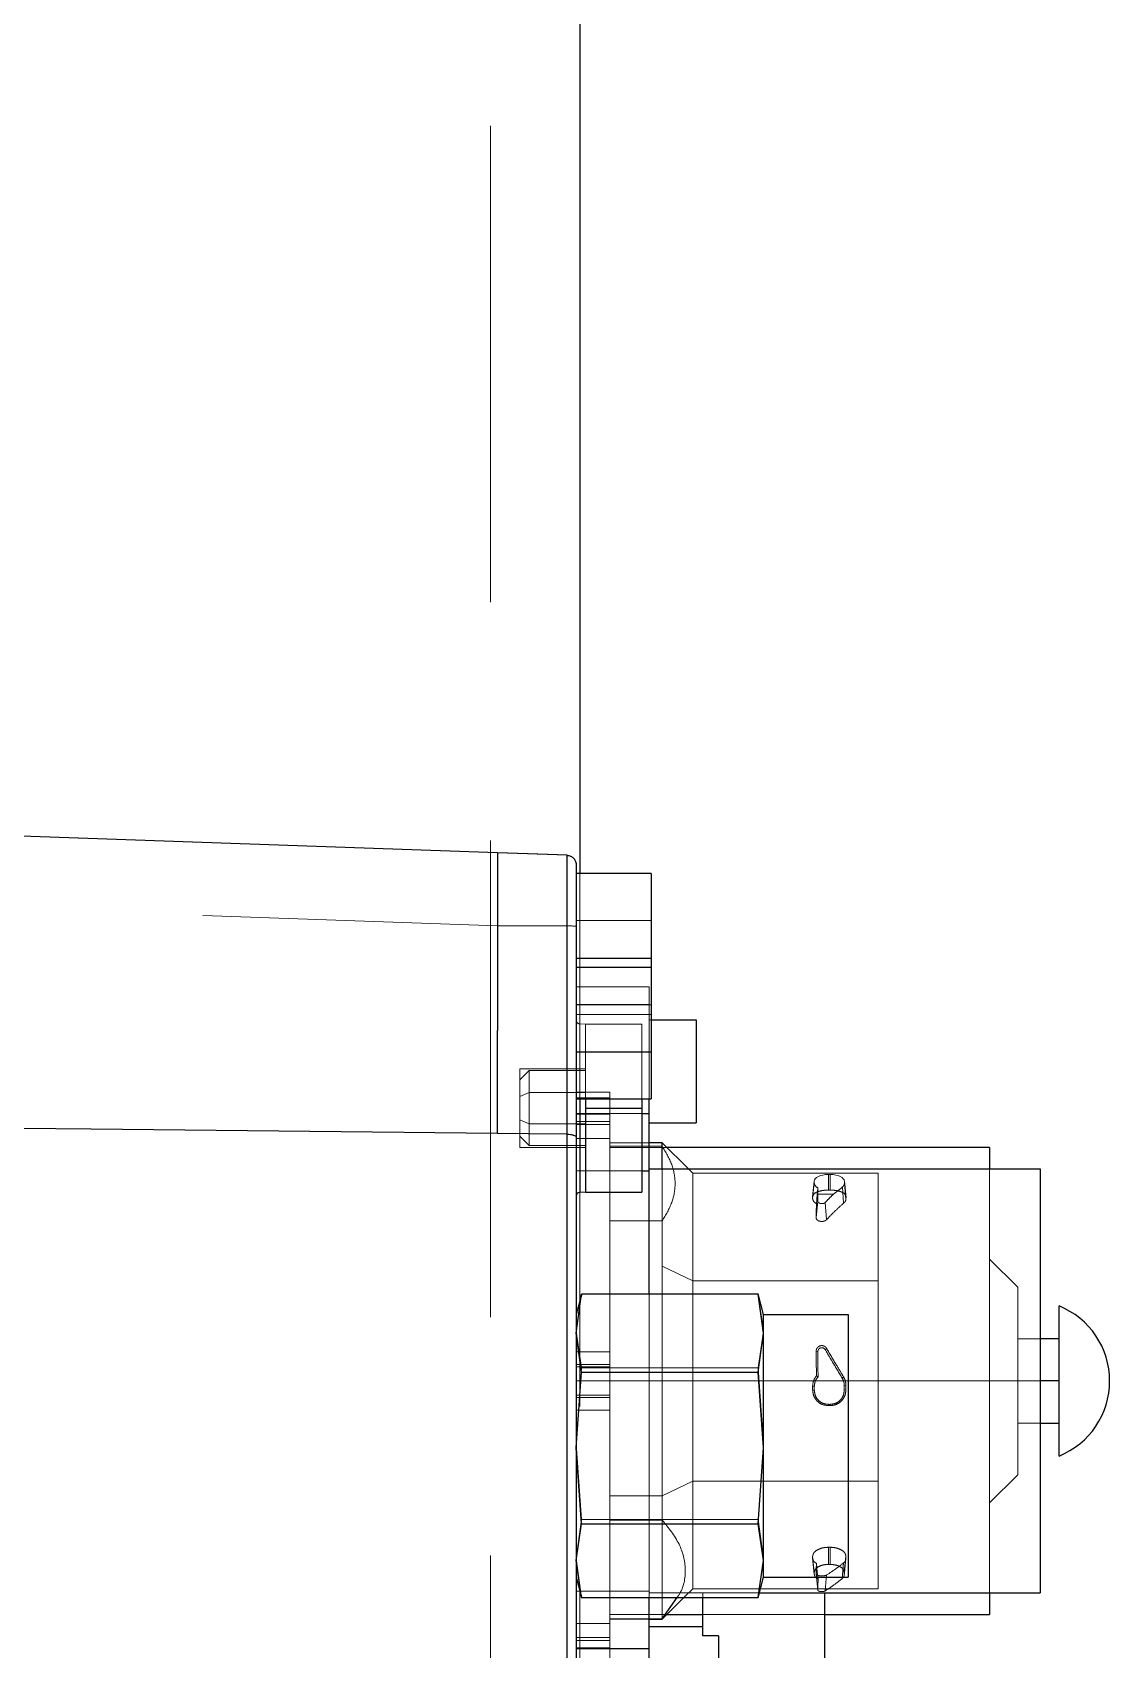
# Model space of a CAD drawing. Header units: millimetres. Extents: x 126 to 938, y 244 to 707.
# Drawn here: x 794.234 to 797.106, y 562.444 to 566.754 of the extents above; entities that cross this region are included whole.
import ezdxf

# ---------------------------------------------------------------- set-up
doc = ezdxf.new("R2010")
doc.units = ezdxf.units.MM
doc.linetypes.add('HIDDEN', pattern=[1.905, 1.27, -0.635])

msp = doc.modelspace()

# ---------------------------------------------------------------- linework, layer by layer
at = {"color": 7, "linetype": 'Continuous', "lineweight": 25}
for p, q in [((795.6937, 584.0473), (795.6937, 564.5123)), ((795.4737, 564.5675), (795.4737, 564.2179)), ((795.6596, 563.8178), (795.6596, 564.561)), ((795.6837, 564.536), (795.6837, 563.8104)), ((795.8837, 564.5123), (795.6837, 564.5123)), ((795.8837, 564.5123), (795.8837, 564.2873)), ((795.6837, 564.2873), (795.8837, 564.2873)), ((795.8837, 564.2623), (795.6837, 564.2623)), ((795.8837, 564.2873), (795.8837, 564.2623)), ((795.8837, 564.2623), (795.8837, 564.0373)), ((795.4737, 564.2179), (795.4737, 564.0943)), ((795.4737, 563.8197), (795.4737, 564.0943)), ((795.8837, 564.1227), (796.0037, 564.1227)), ((796.0037, 564.1227), (796.0037, 563.8477)), ((795.6837, 564.0373), (795.8837, 564.0373)), ((795.8837, 564.0373), (795.8837, 563.9123)), ((795.6837, 563.9123), (795.8837, 563.9123)), ((795.6934, 563.9123), (795.6934, 563.6626)), ((795.7087, 563.9123), (795.7087, 563.8873)), ((795.8587, 563.9123), (795.8587, 563.8873)), ((795.8787, 563.8731), (795.8787, 563.9123)), ((795.7087, 563.8873), (795.7087, 563.6631)), ((795.7087, 563.8873), (795.8587, 563.8873)), ((795.8587, 563.8873), (795.8587, 563.6631)), ((795.8587, 563.8731), (795.8787, 563.8731)), ((795.8787, 563.7199), (795.8787, 563.8731)), ((795.8787, 563.8477), (796.0037, 563.8477)), ((795.6596, 561.1873), (795.6596, 563.8178)), ((795.6837, 563.8104), (795.6837, 561.1873)), ((795.9132, 563.7952), (795.8787, 563.7952)), ((795.9832, 563.7252), (795.9132, 563.7952)), ((795.9132, 563.7252), (795.9132, 563.7952)), ((796.7862, 563.7827), (795.9257, 563.7827)), ((796.7862, 563.7827), (796.7862, 563.7252)), ((795.8587, 563.7199), (795.8787, 563.7199)), ((795.8787, 563.7252), (796.9212, 563.7252)), ((795.8787, 563.3913), (795.8787, 563.7199)), ((796.9212, 563.7252), (796.9212, 562.5952)), ((795.7087, 563.6631), (795.6934, 563.6626)), ((795.7087, 563.6631), (795.8587, 563.6631)), ((795.6986, 563.3927), (795.6837, 563.3373)), ((796.1837, 563.3373), (796.169, 563.3923)), ((795.6837, 563.2875), (795.6982, 563.3913)), ((796.1692, 563.3913), (795.6982, 563.3913)), ((796.1837, 563.2875), (796.1692, 563.3913)), ((796.9712, 563.1602), (796.9712, 563.3602)), ((796.1837, 563.2875), (796.1837, 563.3373)), ((796.1837, 563.3373), (796.4087, 563.3373)), ((796.4087, 563.3373), (796.4087, 562.6373)), ((795.6982, 563.1837), (795.6837, 563.2875)), ((796.1692, 563.1837), (796.1837, 563.2875)), ((796.1837, 562.9816), (796.1837, 563.2875)), ((796.9712, 563.2727), (796.9212, 563.2727)), ((795.6837, 562.9816), (795.6982, 563.1837)), ((795.6982, 563.1837), (796.1692, 563.1837)), ((796.1837, 562.9816), (796.1692, 563.1837)), ((796.9712, 563.1602), (796.9212, 563.1602)), ((796.9712, 562.9602), (796.9712, 563.1602)), ((796.9212, 563.0477), (796.9712, 563.0477)), ((795.6982, 562.7796), (795.6837, 562.9816)), ((796.1692, 562.7796), (796.1837, 562.9816)), ((796.1837, 562.6814), (796.1837, 562.9816)), ((795.6837, 562.6814), (795.6982, 562.7796)), ((795.6982, 562.7796), (796.1692, 562.7796)), ((796.1837, 562.6814), (796.1692, 562.7796)), ((795.6982, 562.5832), (795.6837, 562.6814)), ((796.1692, 562.5832), (796.1837, 562.6814)), ((796.1837, 562.6373), (796.1837, 562.6814)), ((795.6837, 562.6373), (795.6986, 562.5818)), ((796.169, 562.5823), (796.1837, 562.6373)), ((796.1837, 562.6373), (796.4087, 562.6373)), ((795.6982, 562.5832), (796.1692, 562.5832)), ((795.8787, 562.4472), (795.8787, 562.5832)), ((795.9132, 562.5252), (795.9712, 562.5832)), ((795.9132, 562.5263), (795.9528, 562.5832)), ((796.0212, 562.4809), (796.0212, 562.5832)), ((796.1724, 562.5952), (796.9212, 562.5952)), ((796.3462, 562.5952), (796.3462, 562.1373)), ((796.7862, 562.5952), (796.7862, 562.5377)), ((795.9257, 562.5377), (796.0212, 562.5377)), ((796.3462, 562.5377), (796.7862, 562.5377)), ((795.8787, 562.5263), (795.9132, 562.5263)), ((795.8787, 562.5252), (795.9132, 562.5252)), ((796.0212, 562.5052), (795.8787, 562.5052)), ((795.9132, 562.5252), (795.9132, 562.5263)), ((795.6837, 562.4472), (795.8787, 562.4472)), ((795.8787, 562.1913), (795.8787, 562.4472)), ((796.0637, 562.4809), (796.0212, 562.4809)), ((796.0637, 562.4809), (796.0637, 562.3352))]:
    msp.add_line(p, q, dxfattribs=at)
at = {"color": 7, "linetype": 'HIDDEN', "lineweight": 18}
for p, q in [((795.6937, 538.3273), (795.6937, 584.0473)), ((795.4556, 538.5654), (795.4556, 583.8091)), ((795.4556, 538.5654), (795.4556, 583.8091)), ((795.4737, 564.5675), (792.7964, 564.661)), ((795.6596, 564.561), (795.4737, 564.5675)), ((795.4737, 564.3728), (795.4737, 564.5675)), ((795.4737, 564.5675), (795.4737, 564.3728)), ((795.6596, 564.561), (795.6596, 564.3727)), ((795.6837, 564.372), (795.6837, 564.536)), ((795.8837, 564.5123), (795.6837, 564.5123)), ((795.6837, 564.2873), (795.6837, 564.5111)), ((795.6837, 564.2873), (795.6837, 564.5111)), ((795.6937, 564.5123), (795.6937, 557.8623)), ((795.8837, 564.3872), (795.8837, 564.5123)), ((795.8837, 564.2873), (795.8837, 564.5111)), ((792.7847, 564.4668), (795.4737, 564.3728)), ((795.6837, 564.3872), (795.8837, 564.3872)), ((795.6837, 564.3872), (795.6837, 564.1634)), ((795.6837, 564.3872), (795.8837, 564.3872)), ((795.6837, 564.3872), (795.6837, 564.1634)), ((795.8837, 564.3872), (795.8837, 564.1634)), ((795.8837, 564.3872), (795.8837, 564.1634)), ((795.6596, 564.3727), (795.4737, 564.3728)), ((795.6596, 564.3727), (795.6596, 561.1873)), ((795.6837, 561.1873), (795.6837, 564.372)), ((795.6837, 564.2873), (795.8837, 564.2873)), ((795.6837, 564.0373), (795.6837, 564.2611)), ((795.8837, 564.1372), (795.8837, 564.2623)), ((795.8787, 564.2102), (795.6837, 564.2102)), ((795.6837, 564.1634), (795.6837, 564.2102)), ((795.6837, 564.2102), (795.8787, 564.2102)), ((795.6837, 564.2102), (795.6837, 564.1634)), ((795.8787, 564.1634), (795.8787, 564.2102)), ((795.8787, 564.2102), (795.8787, 564.1634)), ((795.6837, 564.1634), (795.8787, 564.1634)), ((795.6837, 563.8731), (795.6837, 564.1634)), ((795.6837, 564.1634), (795.8787, 564.1634)), ((795.6837, 564.1634), (795.6837, 563.8731)), ((795.6837, 564.1623), (795.8837, 564.1623)), ((795.6837, 564.1623), (795.8837, 564.1623)), ((795.6837, 564.1372), (795.8837, 564.1372)), ((795.6837, 564.1372), (795.6837, 563.9134)), ((795.8787, 563.9123), (795.8787, 564.1634)), ((795.8787, 564.1634), (795.8787, 563.8731)), ((795.8837, 563.9123), (795.8837, 564.1372)), ((795.6837, 563.6526), (795.6837, 564.1219)), ((795.6837, 564.1219), (795.6837, 563.6526)), ((795.7087, 564.1114), (795.6934, 564.1119)), ((795.6934, 563.6626), (795.6934, 564.1119)), ((795.6934, 564.1119), (795.6934, 563.9123)), ((795.7087, 564.1114), (795.7087, 563.9123)), ((795.7087, 563.8873), (795.7087, 564.1114)), ((795.8587, 564.1114), (795.7087, 564.1114)), ((795.8587, 563.8873), (795.8587, 564.1114)), ((795.8787, 564.1227), (795.8837, 564.1227)), ((795.8787, 564.1227), (795.8787, 563.8477)), ((795.8787, 563.8477), (795.8787, 564.1227)), ((796.0037, 563.8477), (796.0037, 564.1227)), ((795.5337, 563.9923), (795.7087, 563.9923)), ((795.5337, 563.9923), (795.5337, 563.7823)), ((795.5337, 563.7823), (795.5337, 563.9923)), ((795.5587, 563.9873), (795.5337, 563.9623)), ((795.5337, 563.856), (795.5337, 563.9622)), ((795.5587, 563.8456), (795.5587, 563.9873)), ((795.7087, 563.9873), (795.5587, 563.9873)), ((795.7087, 563.7823), (795.7087, 563.9923)), ((795.7087, 563.9923), (795.7087, 563.7823)), ((795.7087, 563.8456), (795.7087, 563.9872)), ((795.5337, 563.9185), (795.5587, 563.9289)), ((795.5337, 563.9185), (795.5337, 563.8123)), ((795.5587, 563.9289), (795.7087, 563.9289)), ((795.5587, 563.9289), (795.5587, 563.7873)), ((795.6837, 563.9299), (795.7737, 563.9299)), ((795.6837, 563.9151), (795.6837, 563.9299)), ((795.6837, 563.8712), (795.6837, 563.9299)), ((795.6837, 563.9151), (795.7737, 563.9151)), ((795.6837, 563.9151), (795.6837, 563.8521)), ((795.7087, 563.9289), (795.7087, 563.7873)), ((795.7737, 563.9299), (795.7737, 563.9151)), ((795.7737, 563.8712), (795.7737, 563.9299)), ((795.7737, 563.9151), (795.7737, 563.8521)), ((795.6837, 563.7199), (795.6837, 563.8731)), ((795.6837, 563.8731), (795.8787, 563.8731)), ((795.6837, 563.8731), (795.6837, 563.7199)), ((795.6837, 563.8731), (795.8587, 563.8731)), ((795.6837, 563.8712), (795.7737, 563.8712)), ((795.6837, 563.8712), (795.6837, 563.238)), ((795.7087, 563.8873), (795.8587, 563.8873)), ((795.7087, 563.6631), (795.7087, 563.8873)), ((795.7737, 563.238), (795.7737, 563.8712)), ((795.8587, 563.6631), (795.8587, 563.8873)), ((795.8787, 563.8731), (795.8787, 563.7199)), ((795.5337, 563.856), (795.5587, 563.8456)), ((795.5587, 563.8456), (795.7087, 563.8456)), ((795.6837, 563.8521), (795.7737, 563.8521)), ((795.6837, 563.204), (795.6837, 563.8521)), ((795.6837, 563.8439), (795.7737, 563.8439)), ((795.6837, 563.8439), (795.6837, 563.8063)), ((795.6837, 563.8439), (795.7737, 563.8439)), ((795.6837, 563.8063), (795.6837, 563.8439)), ((795.7737, 563.8521), (795.7737, 563.204)), ((795.7737, 563.8439), (795.7737, 563.8063)), ((795.7737, 563.8063), (795.7737, 563.8439)), ((795.5337, 563.8123), (795.5587, 563.7873)), ((795.5337, 563.7823), (795.7087, 563.7823)), ((795.5587, 563.7873), (795.7087, 563.7873)), ((795.6837, 563.8063), (795.7737, 563.8063)), ((795.6837, 563.8063), (795.6837, 563.1977)), ((795.6837, 563.8063), (795.7737, 563.8063)), ((795.6837, 563.1977), (795.6837, 563.8063)), ((795.7737, 563.8063), (795.7737, 563.1977)), ((795.7737, 563.1977), (795.7737, 563.8063)), ((795.7737, 562.7894), (795.7737, 563.7952)), ((795.8787, 563.7952), (795.7737, 563.7952)), ((795.7737, 563.7857), (795.9132, 563.7857)), ((795.7737, 563.5868), (795.7737, 563.7857)), ((795.7737, 563.7827), (795.7737, 563.1602)), ((795.9257, 563.7827), (795.7737, 563.7827)), ((795.9132, 563.7952), (795.9132, 563.7857)), ((796.7862, 563.1602), (796.7862, 563.7827)), ((795.6837, 562.6004), (795.6837, 563.7199)), ((795.6837, 563.7199), (795.8787, 563.7199)), ((795.6837, 563.7199), (795.6837, 562.6004)), ((795.6837, 563.7199), (795.8587, 563.7199)), ((795.8787, 562.5952), (795.8787, 563.7252)), ((795.8787, 563.7252), (796.9212, 563.7252)), ((795.8787, 563.7252), (795.8787, 562.5952)), ((795.8787, 563.7199), (795.8787, 562.6004)), ((795.9132, 563.4665), (795.9132, 563.7252)), ((795.9947, 563.7137), (795.9832, 563.7252)), ((795.9947, 562.8931), (795.9947, 563.7137)), ((796.4887, 563.7137), (795.9947, 563.7137)), ((796.3562, 563.669), (796.3562, 563.7105)), ((796.3612, 563.7105), (796.3562, 563.7105)), ((796.3612, 563.669), (796.3612, 563.7105)), ((796.4887, 562.8931), (796.4887, 563.7137)), ((796.7862, 563.7252), (796.7862, 563.1602)), ((796.9212, 562.5952), (796.9212, 563.7252)), ((796.3185, 563.6932), (796.314, 563.6481)), ((796.3143, 563.6509), (796.3185, 563.6923)), ((796.3143, 563.6462), (796.3185, 563.6875)), ((796.3185, 563.6923), (796.3185, 563.6875)), ((796.3285, 563.6751), (796.3285, 563.6579)), ((796.3697, 563.6579), (796.3285, 563.6579)), ((796.3612, 563.669), (796.3562, 563.669)), ((796.3697, 563.6579), (796.3935, 563.6768)), ((796.397, 563.6341), (796.3935, 563.6768)), ((796.4034, 563.6481), (796.3989, 563.6932)), ((796.4031, 563.6509), (796.399, 563.6923)), ((796.399, 563.6862), (796.399, 563.6923)), ((796.4031, 563.645), (796.399, 563.6862)), ((796.3237, 563.5951), (796.3281, 563.6394)), ((796.3516, 563.5901), (796.3478, 563.636)), ((795.7737, 563.5868), (795.9132, 563.5868)), ((795.7737, 563.5868), (795.7737, 562.8538)), ((795.9132, 563.5868), (795.9132, 562.8538)), ((796.8612, 563.4102), (796.7862, 563.4852)), ((796.7862, 563.4828), (796.7862, 563.1602)), ((795.9132, 562.7894), (795.9132, 563.4665)), ((795.9947, 563.4272), (795.9132, 563.4665)), ((795.9947, 563.4272), (795.9947, 562.6067)), ((796.4887, 563.4272), (795.9947, 563.4272)), ((796.4887, 563.4272), (796.4887, 562.6067)), ((796.8612, 563.4102), (796.8612, 563.1602)), ((795.6982, 563.3913), (795.6837, 563.2931)), ((795.8787, 562.6004), (795.8787, 563.3913)), ((796.1692, 563.3913), (796.1837, 563.2931)), ((796.9712, 563.3602), (796.9712, 563.1602)), ((795.6837, 563.2875), (795.6837, 563.3372)), ((796.1837, 563.3373), (796.1837, 563.2931)), ((796.4087, 562.6373), (796.4087, 563.3373)), ((795.6837, 563.2931), (795.6982, 563.1949)), ((795.6837, 563.2931), (795.6837, 562.9929)), ((795.6837, 562.9816), (795.6837, 563.2875)), ((796.1837, 563.2931), (796.1692, 563.1949)), ((796.1837, 563.2931), (796.1837, 562.9929)), ((796.8612, 563.2727), (796.8612, 563.1602)), ((796.9212, 563.2727), (796.8612, 563.2727)), ((796.9712, 563.2727), (796.9712, 563.1602)), ((795.6837, 563.238), (795.7737, 563.238)), ((795.6837, 563.1602), (795.6837, 563.238)), ((795.7737, 563.1602), (795.7737, 563.238)), ((796.3237, 563.2392), (796.3281, 563.2381)), ((796.3516, 563.2471), (796.3478, 563.2437)), ((795.6837, 563.204), (795.7737, 563.204)), ((795.6837, 563.204), (795.6837, 563.0823)), ((795.6837, 563.1977), (795.7737, 563.1977)), ((795.6837, 563.1977), (795.6837, 563.1226)), ((795.6837, 563.1977), (795.7737, 563.1977)), ((795.6837, 563.1226), (795.6837, 563.1977)), ((795.6982, 563.1949), (795.6837, 562.9929)), ((795.6982, 563.1949), (796.1692, 563.1949)), ((795.7737, 563.204), (795.7737, 563.0823)), ((795.7737, 563.1977), (795.7737, 563.1226)), ((795.7737, 563.1226), (795.7737, 563.1977)), ((796.1692, 563.1949), (796.1837, 562.9929)), ((795.6837, 563.1602), (795.7737, 563.1602)), ((795.6837, 563.1163), (795.6837, 563.1602)), ((795.7737, 563.1163), (795.7737, 563.1602)), ((796.7862, 563.1602), (795.7737, 563.1602)), ((796.7862, 563.1602), (795.7737, 563.1602)), ((795.7737, 562.5377), (795.7737, 563.1602)), ((796.3143, 563.1465), (796.3187, 563.1455)), ((796.3143, 563.1365), (796.3187, 563.1355)), ((796.3187, 563.1455), (796.3187, 563.1355)), ((796.397, 563.1708), (796.3933, 563.1675)), ((796.4031, 563.149), (796.3987, 563.148)), ((796.4031, 563.1365), (796.3987, 563.1355)), ((796.7862, 563.1602), (796.7862, 562.5952)), ((796.7862, 562.5377), (796.7862, 563.1602)), ((796.8612, 563.1602), (796.7862, 563.1602)), ((796.8612, 563.1602), (796.7862, 563.1602)), ((796.7862, 562.8375), (796.7862, 563.1602)), ((796.8612, 562.9102), (796.8612, 563.1602)), ((796.9712, 563.1602), (796.8612, 563.1602)), ((796.8612, 563.0477), (796.8612, 563.1602)), ((796.9212, 563.1602), (796.8612, 563.1602)), ((796.9712, 563.1602), (796.9712, 562.9602)), ((796.9712, 563.0477), (796.9712, 563.1602)), ((795.6837, 563.1226), (795.7737, 563.1226)), ((795.6837, 563.1226), (795.6837, 562.514)), ((795.6837, 562.514), (795.6837, 563.1226)), ((795.6837, 563.1226), (795.7737, 563.1226)), ((795.6837, 563.1163), (795.6837, 562.4682)), ((795.6837, 563.1163), (795.7737, 563.1163)), ((795.7737, 563.1226), (795.7737, 562.514)), ((795.7737, 562.514), (795.7737, 563.1226)), ((795.7737, 562.4682), (795.7737, 563.1163)), ((796.3562, 563.0979), (796.3612, 563.0979)), ((796.3562, 563.0945), (796.3562, 563.0979)), ((796.3612, 563.0945), (796.3562, 563.0945)), ((796.3612, 563.0945), (796.3612, 563.0979)), ((795.6837, 563.0823), (795.7737, 563.0823)), ((795.6837, 562.4491), (795.6837, 563.0823)), ((795.7737, 563.0823), (795.7737, 562.4491)), ((796.8612, 563.0477), (796.9212, 563.0477)), ((795.6837, 562.9929), (795.6837, 562.687)), ((795.6837, 562.9929), (795.6982, 562.7909)), ((795.6837, 562.6814), (795.6837, 562.9816)), ((796.1837, 562.9929), (796.1692, 562.7909)), ((796.1837, 562.9929), (796.1837, 562.687)), ((795.9947, 562.8931), (795.9132, 562.8538)), ((796.4887, 562.8931), (795.9947, 562.8931)), ((796.7862, 562.8352), (796.8612, 562.9102)), ((795.9132, 562.8538), (795.7737, 562.8538)), ((795.7737, 562.8538), (795.7737, 562.5263)), ((795.9132, 562.8538), (795.9132, 562.5252)), ((795.6982, 562.7909), (795.6837, 562.687)), ((795.6982, 562.7909), (796.1692, 562.7909)), ((795.7737, 562.7894), (795.9132, 562.7894)), ((795.7737, 562.7894), (795.7737, 562.5263)), ((796.1692, 562.7909), (796.1837, 562.687)), ((796.3612, 562.717), (796.3562, 562.717)), ((796.3562, 562.717), (796.3562, 562.6714)), ((796.3612, 562.717), (796.3612, 562.6714)), ((795.6837, 562.687), (795.6982, 562.5832)), ((795.6837, 562.687), (795.6837, 562.6373)), ((796.1837, 562.687), (796.1692, 562.5832)), ((796.1837, 562.687), (796.1837, 562.6373)), ((796.3138, 562.6928), (796.3191, 562.641)), ((796.3143, 562.6931), (796.3187, 562.6503)), ((796.3143, 562.6878), (796.3187, 562.645)), ((796.3562, 562.6714), (796.3612, 562.6714)), ((796.397, 562.6756), (796.3933, 562.6339)), ((796.3983, 562.6397), (796.4032, 562.6872)), ((796.4031, 562.6931), (796.3987, 562.6503)), ((796.4031, 562.6865), (796.3987, 562.6437)), ((796.3187, 562.645), (796.3187, 562.6503)), ((796.3235, 562.6483), (796.3282, 562.6016)), ((796.3237, 562.6462), (796.3281, 562.6029)), ((796.3516, 562.6433), (796.3478, 562.6008)), ((795.6837, 562.6004), (795.8787, 562.6004)), ((795.6837, 562.4472), (795.6837, 562.6004)), ((795.6837, 562.6004), (795.6837, 562.4472)), ((795.6837, 562.6004), (795.8787, 562.6004)), ((795.8787, 562.5832), (795.8787, 562.6004)), ((795.8787, 562.6004), (795.8787, 562.4472)), ((795.8787, 562.5952), (796.1724, 562.5952)), ((795.8787, 562.5952), (796.9212, 562.5952)), ((795.9712, 562.5832), (795.9947, 562.6067)), ((795.9947, 562.6067), (796.4887, 562.6067)), ((796.0212, 562.5832), (796.0212, 562.5952)), ((796.0212, 562.5952), (796.3462, 562.5952)), ((796.0212, 562.5952), (796.0212, 562.4809)), ((796.3462, 562.5952), (796.0212, 562.5952)), ((796.3462, 561.9227), (796.3462, 562.5952)), ((795.7737, 562.5377), (795.9257, 562.5377)), ((796.0212, 562.5377), (796.3462, 562.5377)), ((795.6837, 562.514), (795.7737, 562.514)), ((795.6837, 562.514), (795.6837, 562.4764)), ((795.6837, 562.4764), (795.6837, 562.514)), ((795.6837, 562.514), (795.7737, 562.514)), ((795.7737, 562.5263), (795.8787, 562.5263)), ((795.7737, 562.5252), (795.8787, 562.5252)), ((795.7737, 562.514), (795.7737, 562.4764)), ((795.7737, 562.4764), (795.7737, 562.514)), ((795.8787, 562.5026), (795.8787, 562.3352)), ((796.0212, 562.5052), (796.0212, 562.4809)), ((795.6837, 562.4764), (795.7737, 562.4764)), ((795.6837, 562.4764), (795.7737, 562.4764)), ((795.6837, 562.4052), (795.6837, 562.4682)), ((795.6837, 562.4682), (795.7737, 562.4682)), ((795.6837, 562.4491), (795.7737, 562.4491)), ((795.6837, 562.4491), (795.6837, 562.3904)), ((795.6837, 562.157), (795.6837, 562.4472)), ((795.6837, 562.4472), (795.6837, 562.157)), ((795.6837, 562.4472), (795.8787, 562.4472)), ((795.7737, 562.4052), (795.7737, 562.4682)), ((795.7737, 562.4491), (795.7737, 562.3904)), ((795.8787, 562.4472), (795.8787, 562.157)), ((796.0212, 562.4809), (796.0637, 562.4809)), ((796.0637, 562.3352), (796.0637, 562.4809)), ((796.0637, 562.4412), (796.0637, 562.4809)), ((796.0637, 562.4809), (796.0637, 562.4412))]:
    msp.add_line(p, q, dxfattribs=at)
at = {"color": 7, "linetype": 'Continuous', "lineweight": 25, "flags": 128}
for points in [[(795.4737, 564.5675), (794.0254, 564.6181), (792.8875, 564.6578)], [(795.6596, 564.561), (795.5555, 564.5646), (795.4737, 564.5675)], [(795.4737, 563.8197), (794.3907, 563.8308), (793.5398, 563.8395)], [(795.6596, 563.8178), (795.5555, 563.8189), (795.4737, 563.8197)]]:
    msp.add_lwpolyline(points, dxfattribs=at)
at = {"color": 7, "linetype": 'HIDDEN', "lineweight": 18, "flags": 128}
for points in [[(796.3562, 563.7105), (796.3488, 563.7101), (796.3418, 563.7091), (796.3352, 563.7074), (796.3295, 563.7052), (796.3248, 563.7024), (796.3213, 563.6993), (796.3192, 563.6958), (796.3185, 563.6923)], [(796.399, 563.6923), (796.3982, 563.6958), (796.3961, 563.6993), (796.3926, 563.7024), (796.3879, 563.7052), (796.3822, 563.7074), (796.3757, 563.7091), (796.3686, 563.7101), (796.3612, 563.7105)], [(796.3243, 563.6326), (796.3266, 563.6564), (796.3285, 563.6751)], [(796.3243, 562.6742), (796.3267, 562.6506), (796.3287, 562.6322)]]:
    msp.add_lwpolyline(points, dxfattribs=at)
at = {"color": 7, "linetype": 'HIDDEN', "lineweight": 18}
for centre, radius, start, end in [((795.6587, 564.536), 0.025, 0.0133, 87.9843), ((795.6655, 564.1473), 0.2255, 85.3756, 91.5113), ((795.6937, 564.1219), 0.00999, 179.9228, 268.0255), ((796.3339, 563.6897), 0.0156, 188.3482, 249.6561), ((796.3865, 563.6871), 0.0125, 303.8915, 355.8746)]:
    msp.add_arc(centre, radius, start, end, dxfattribs=at)
at = {"color": 7, "linetype": 'Continuous', "lineweight": 25}
for centre, radius, start, end in [((795.6937, 563.6526), 0.00999, 91.9744, 180.0431), ((796.8906, 563.1602), 0.2156, 291.9596, 68.0404)]:
    msp.add_arc(centre, radius, start, end, dxfattribs=at)
for points, knots in [([(795.6596, 564.561), (795.6611, 564.5609), (795.6643, 564.5606), (795.6689, 564.559), (795.6732, 564.5566), (795.6778, 564.5526), (795.6812, 564.5475), (795.6833, 564.5416), (795.6836, 564.538), (795.6837, 564.536)], [0, 0, 0, 0, 0.121756, 0.247518, 0.376897, 0.51012, 0.715877, 0.848193, 1, 1, 1, 1]), ([(795.6596, 563.8178), (795.6626, 563.8177), (795.6671, 563.8175), (795.6729, 563.8166), (795.6773, 563.8154), (795.6818, 563.8142), (795.6832, 563.8114), (795.6837, 563.8104)], [0, 0, 0, 0, 0.348526, 0.513201, 0.662645, 0.876366, 1, 1, 1, 1])]:
    msp.add_open_spline(points, degree=3, knots=knots, dxfattribs=at)
at = {"color": 7, "linetype": 'HIDDEN', "lineweight": 18}
for points, knots in [([(795.9132, 563.7857), (795.9227, 563.7698), (795.941, 563.7392), (795.9507, 563.6864), (795.9411, 563.6334), (795.9227, 563.6027), (795.9132, 563.5868)], [0, 0, 0, 0, 0.25879, 0.499819, 0.739859, 1, 1, 1, 1]), ([(796.3562, 563.669), (796.3508, 563.6687), (796.3407, 563.6683), (796.3277, 563.6648), (796.3171, 563.6596), (796.3151, 563.6535), (796.3143, 563.6509)], [0, 0, 0, 0, 0.3301036, 0.6181979, 0.8376182, 1, 1, 1, 1]), ([(796.3143, 563.6509), (796.3143, 563.65), (796.3143, 563.6484), (796.3143, 563.6469), (796.3143, 563.6462)], [0, 0, 0, 0, 0.555699, 1, 1, 1, 1]), ([(796.3281, 563.6394), (796.3282, 563.6429), (796.3283, 563.6491), (796.3284, 563.6552), (796.3285, 563.6579)], [0, 0, 0, 0, 0.56895, 1, 1, 1, 1]), ([(796.3697, 563.6579), (796.3655, 563.6539), (796.3581, 563.6467), (796.351, 563.6393), (796.3478, 563.636)], [0, 0, 0, 0, 0.55601, 1, 1, 1, 1]), ([(796.4031, 563.6509), (796.4023, 563.6535), (796.4004, 563.6596), (796.3898, 563.6648), (796.3768, 563.6683), (796.3666, 563.6687), (796.3612, 563.669)], [0, 0, 0, 0, 0.161418, 0.381465, 0.66922, 1, 1, 1, 1]), ([(796.4031, 563.645), (796.4031, 563.6461), (796.4031, 563.6481), (796.4031, 563.65), (796.4031, 563.6509)], [0, 0, 0, 0, 0.565087, 1, 1, 1, 1]), ([(796.3143, 563.6462), (796.315, 563.6437), (796.3164, 563.6379), (796.3214, 563.6345), (796.3243, 563.6326)], [0, 0, 0, 0, 0.434589, 1, 1, 1, 1]), ([(796.3243, 563.6326), (796.3242, 563.6258), (796.3241, 563.6133), (796.3238, 563.6009), (796.3237, 563.5951)], [0, 0, 0, 0, 0.539006, 1, 1, 1, 1]), ([(796.3478, 563.636), (796.3471, 563.6354), (796.3456, 563.6341), (796.3426, 563.6331), (796.3393, 563.6326), (796.3359, 563.6329), (796.3327, 563.6337), (796.3303, 563.6352), (796.3284, 563.6371), (796.3282, 563.6387), (796.3281, 563.6394)], [0, 0, 0, 0, 0.116952, 0.251204, 0.396005, 0.542263, 0.680586, 0.803598, 0.908423, 1, 1, 1, 1]), ([(796.3516, 563.5901), (796.3599, 563.5988), (796.3744, 563.6141), (796.3902, 563.6281), (796.397, 563.6341)], [0, 0, 0, 0, 0.569283, 1, 1, 1, 1]), ([(796.397, 563.6341), (796.3988, 563.6357), (796.402, 563.6387), (796.4027, 563.643), (796.4031, 563.645)], [0, 0, 0, 0, 0.548173, 1, 1, 1, 1]), ([(796.3237, 563.5951), (796.3238, 563.594), (796.3241, 563.5918), (796.3267, 563.589), (796.3302, 563.5868), (796.3346, 563.5855), (796.3395, 563.5852), (796.3442, 563.5858), (796.3485, 563.5874), (796.3506, 563.5892), (796.3516, 563.5901)], [0, 0, 0, 0, 0.092663, 0.198185, 0.321139, 0.458733, 0.604709, 0.748911, 0.882318, 1, 1, 1, 1]), ([(796.3237, 563.2392), (796.3238, 563.2408), (796.3241, 563.2441), (796.3264, 563.2485), (796.33, 563.252), (796.3345, 563.2542), (796.3395, 563.2547), (796.3444, 563.2536), (796.3487, 563.2511), (796.3507, 563.2484), (796.3516, 563.2471)], [0, 0, 0, 0, 0.124459, 0.249012, 0.373869, 0.498909, 0.624671, 0.750137, 0.875085, 1, 1, 1, 1]), ([(796.3243, 563.1737), (796.3242, 563.186), (796.3241, 563.2078), (796.3238, 563.2296), (796.3237, 563.2392)], [0, 0, 0, 0, 0.561321, 1, 1, 1, 1]), ([(796.3478, 563.2437), (796.3471, 563.2446), (796.3458, 563.2465), (796.3427, 563.2483), (796.3393, 563.2491), (796.3358, 563.2487), (796.3326, 563.2472), (796.3301, 563.2447), (796.3284, 563.2416), (796.3282, 563.2393), (796.3281, 563.2381)], [0, 0, 0, 0, 0.12475, 0.249927, 0.375183, 0.500854, 0.625892, 0.750632, 0.875276, 1, 1, 1, 1]), ([(796.3281, 563.2381), (796.3283, 563.2256), (796.3285, 563.2033), (796.3286, 563.1809), (796.3287, 563.171)], [0, 0, 0, 0, 0.55899, 1, 1, 1, 1]), ([(796.3933, 563.1675), (796.3847, 563.1818), (796.3694, 563.2071), (796.3544, 563.2326), (796.3478, 563.2437)], [0, 0, 0, 0, 0.562053, 1, 1, 1, 1]), ([(796.3516, 563.2471), (796.36, 563.2328), (796.375, 563.2074), (796.3903, 563.182), (796.397, 563.1708)], [0, 0, 0, 0, 0.557667, 1, 1, 1, 1]), ([(796.3143, 563.1465), (796.3148, 563.1515), (796.3157, 563.1614), (796.3214, 563.1696), (796.3243, 563.1737)], [0, 0, 0, 0, 0.499977, 1, 1, 1, 1]), ([(796.3143, 563.1365), (796.3143, 563.1384), (796.3143, 563.1417), (796.3143, 563.1451), (796.3143, 563.1465)], [0, 0, 0, 0, 0.559929, 1, 1, 1, 1]), ([(796.3562, 563.0945), (796.3507, 563.0951), (796.3396, 563.0962), (796.3259, 563.1062), (796.316, 563.12), (796.3149, 563.131), (796.3143, 563.1365)], [0, 0, 0, 0, 0.250941, 0.500339, 0.750029, 1, 1, 1, 1]), ([(796.3287, 563.171), (796.3258, 563.1673), (796.3201, 563.1597), (796.3192, 563.1503), (796.3187, 563.1455)], [0, 0, 0, 0, 0.499855, 1, 1, 1, 1]), ([(796.3187, 563.1355), (796.3193, 563.1306), (796.3204, 563.1208), (796.329, 563.1083), (796.3414, 563.0997), (796.3513, 563.0985), (796.3562, 563.0979)], [0, 0, 0, 0, 0.250053, 0.499767, 0.749031, 1, 1, 1, 1]), ([(796.3243, 563.1737), (796.3251, 563.1732), (796.3266, 563.1723), (796.328, 563.1714), (796.3287, 563.171)], [0, 0, 0, 0, 0.558102, 1, 1, 1, 1]), ([(796.4031, 563.1365), (796.4025, 563.131), (796.4012, 563.1201), (796.3916, 563.1061), (796.3777, 563.0964), (796.3667, 563.0951), (796.3612, 563.0945)], [0, 0, 0, 0, 0.249787, 0.499622, 0.749608, 1, 1, 1, 1]), ([(796.3612, 563.0979), (796.3661, 563.0985), (796.376, 563.0996), (796.3884, 563.1083), (796.397, 563.1208), (796.3981, 563.1306), (796.3987, 563.1355)], [0, 0, 0, 0, 0.250208, 0.500089, 0.749294, 1, 1, 1, 1]), ([(796.3987, 563.148), (796.3985, 563.1515), (796.398, 563.1583), (796.3949, 563.1645), (796.3933, 563.1675)], [0, 0, 0, 0, 0.499829, 1, 1, 1, 1]), ([(796.397, 563.1708), (796.3988, 563.1674), (796.4023, 563.1605), (796.4028, 563.1529), (796.4031, 563.149)], [0, 0, 0, 0, 0.4993794, 1, 1, 1, 1]), ([(796.3987, 563.1355), (796.3987, 563.1379), (796.3987, 563.142), (796.3987, 563.1462), (796.3987, 563.148)], [0, 0, 0, 0, 0.5601139, 1, 1, 1, 1]), ([(796.4031, 563.149), (796.4031, 563.1467), (796.4031, 563.1425), (796.4031, 563.1384), (796.4031, 563.1365)], [0, 0, 0, 0, 0.559848, 1, 1, 1, 1]), ([(795.9528, 562.5832), (795.9546, 562.5856), (795.97, 562.6069), (795.9801, 562.6586), (795.9613, 562.7304), (795.9299, 562.7689), (795.9132, 562.7894)], [0, 0, 0, 0, 0.0405971, 0.3479326, 0.6531944, 1, 1, 1, 1]), ([(796.3562, 562.717), (796.3507, 562.7167), (796.3404, 562.7161), (796.3272, 562.7106), (796.3167, 562.7034), (796.315, 562.6962), (796.3143, 562.6931)], [0, 0, 0, 0, 0.311538, 0.590588, 0.820737, 1, 1, 1, 1]), ([(796.4031, 562.6931), (796.4024, 562.6962), (796.4007, 562.7034), (796.3902, 562.7106), (796.3771, 562.7161), (796.3667, 562.7167), (796.3612, 562.717)], [0, 0, 0, 0, 0.179203, 0.409368, 0.688439, 1, 1, 1, 1]), ([(796.3143, 562.6931), (796.3143, 562.6921), (796.3143, 562.6903), (796.3143, 562.6885), (796.3143, 562.6878)], [0, 0, 0, 0, 0.563065, 1, 1, 1, 1]), ([(796.3143, 562.6878), (796.3149, 562.6851), (796.3163, 562.6793), (796.3215, 562.676), (796.3243, 562.6742)], [0, 0, 0, 0, 0.44841, 1, 1, 1, 1]), ([(796.3187, 562.6503), (796.3194, 562.653), (796.321, 562.6593), (796.3302, 562.6659), (796.3421, 562.6705), (796.3513, 562.6711), (796.3562, 562.6714)], [0, 0, 0, 0, 0.179269, 0.407876, 0.687867, 1, 1, 1, 1]), ([(796.3243, 562.6742), (796.3242, 562.6687), (796.3241, 562.6593), (796.3238, 562.65), (796.3237, 562.6462)], [0, 0, 0, 0, 0.591049, 1, 1, 1, 1]), ([(796.3516, 562.6433), (796.3601, 562.6488), (796.3757, 562.6589), (796.3904, 562.6704), (796.397, 562.6756)], [0, 0, 0, 0, 0.544562, 1, 1, 1, 1]), ([(796.3612, 562.6714), (796.3661, 562.6711), (796.3753, 562.6705), (796.3872, 562.6659), (796.3964, 562.6593), (796.398, 562.653), (796.3987, 562.6503)], [0, 0, 0, 0, 0.3113504, 0.5920087, 0.819988, 1, 1, 1, 1]), ([(796.397, 562.6756), (796.3988, 562.6772), (796.402, 562.6801), (796.4027, 562.6845), (796.4031, 562.6865)], [0, 0, 0, 0, 0.534446, 1, 1, 1, 1]), ([(796.4031, 562.6865), (796.4031, 562.6877), (796.4031, 562.6899), (796.4031, 562.6921), (796.4031, 562.6931)], [0, 0, 0, 0, 0.554752, 1, 1, 1, 1]), ([(796.3287, 562.6322), (796.3258, 562.6338), (796.3207, 562.6368), (796.3193, 562.6425), (796.3187, 562.645)], [0, 0, 0, 0, 0.557139, 1, 1, 1, 1]), ([(796.3237, 562.6462), (796.3239, 562.6456), (796.3243, 562.644), (796.327, 562.6426), (796.3304, 562.6414), (796.3347, 562.6408), (796.3395, 562.6406), (796.3441, 562.6409), (796.3483, 562.6417), (796.3506, 562.6428), (796.3516, 562.6433)], [0, 0, 0, 0, 0.063507, 0.15398, 0.277043, 0.425238, 0.586828, 0.746013, 0.887104, 1, 1, 1, 1]), ([(796.3281, 562.6029), (796.3283, 562.6081), (796.3286, 562.6178), (796.3286, 562.6276), (796.3287, 562.6322)], [0, 0, 0, 0, 0.5316448, 1, 1, 1, 1]), ([(796.3933, 562.6339), (796.3848, 562.6272), (796.3701, 562.6156), (796.3545, 562.6052), (796.3478, 562.6008)], [0, 0, 0, 0, 0.574125, 1, 1, 1, 1]), ([(796.3987, 562.6437), (796.3984, 562.6419), (796.3978, 562.638), (796.3948, 562.6353), (796.3933, 562.6339)], [0, 0, 0, 0, 0.464064, 1, 1, 1, 1]), ([(796.3987, 562.6503), (796.3987, 562.649), (796.3987, 562.6468), (796.3987, 562.6446), (796.3987, 562.6437)], [0, 0, 0, 0, 0.563914, 1, 1, 1, 1]), ([(796.3478, 562.6008), (796.3471, 562.6004), (796.3455, 562.5996), (796.3425, 562.599), (796.3392, 562.5988), (796.3359, 562.5989), (796.3328, 562.5994), (796.3304, 562.6002), (796.3286, 562.6013), (796.3282, 562.6024), (796.3281, 562.6029)], [0, 0, 0, 0, 0.1127586, 0.2542552, 0.4122234, 0.572575, 0.7206952, 0.8433745, 0.9345208, 1, 1, 1, 1])]:
    msp.add_open_spline(points, degree=3, knots=knots, dxfattribs=at)

doc.saveas('drawing.dxf')
